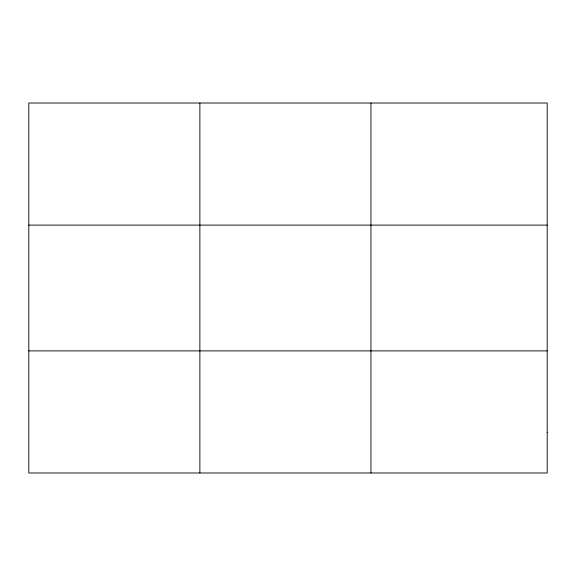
<?xml version="1.0" encoding="UTF-8"?>
<svg xmlns="http://www.w3.org/2000/svg" width="576" height="576" viewBox="0 0 576 576"><rect width="100%" height="100%" fill="white"/><g stroke="black" fill="none" stroke-linecap="round" stroke-linejoin="round"><path stroke-width="0.86" d="M199.872 472.982L199.872 103.018M370.944 472.982L370.944 103.018M28.8 225.108L547.2 225.108M28.8 350.892L547.2 350.892M547.2 432.281L547.2 472.982L28.8 472.982L28.8 103.018L547.2 103.018L547.2 432.281"/></g></svg>
